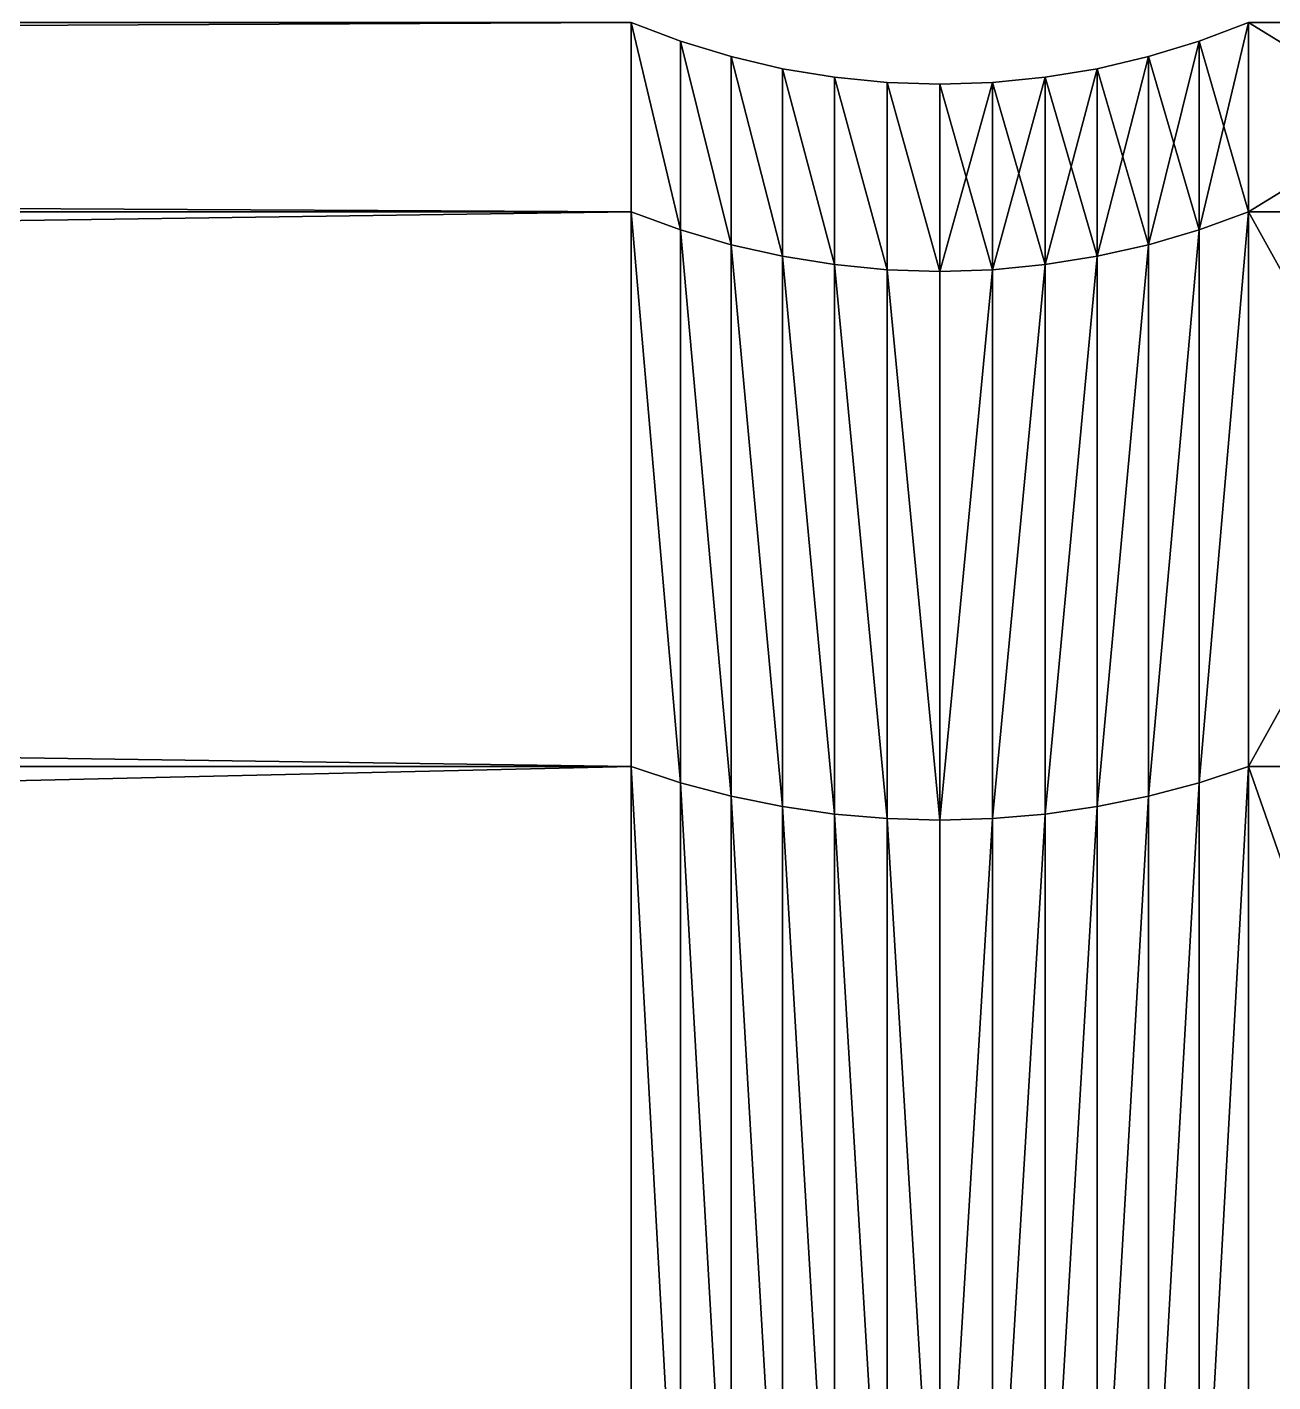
# Model space of a CAD drawing. Header units: millimetres. Extents: x 779 to 931, y 271 to 417.
# Drawn here: x 869.894 to 871.913, y 331.273 to 333.468 of the extents above; entities that cross this region are included whole.
import ezdxf

# ---------------------------------------------------------------- set-up
doc = ezdxf.new("R2010")
doc.units = ezdxf.units.MM

msp = doc.modelspace()

# ---------------------------------------------------------------- linework, layer by layer
at = {"extrusion": (1, -1.22465e-16, -1.83697e-16)}
for p, q in [((870.8732, 333.4756, 13.8467), (870.8732, 333.1689, 11.5173)), ((870.8732, 333.4756, 13.8467), (870.9531, 333.4453, 13.8467)), ((870.8732, 333.1689, 16.176), (870.8732, 333.4756, 13.8467)), ((871.7932, 333.4453, 13.8467), (871.8732, 333.4756, 13.8467)), ((871.8732, 333.1689, 11.5173), (871.8732, 333.4756, 13.8467)), ((871.8732, 333.4756, 13.8467), (871.8732, 333.1689, 16.176)), ((870.9531, 333.1396, 11.5251), (870.9531, 333.4453, 13.8467)), ((870.9531, 333.4453, 13.8467), (871.0349, 333.4203, 13.8467)), ((870.9531, 333.4453, 13.8467), (870.9531, 333.1396, 16.1682)), ((871.7114, 333.4203, 13.8467), (871.7932, 333.4453, 13.8467)), ((871.7932, 333.1396, 11.5251), (871.7932, 333.4453, 13.8467)), ((871.7932, 333.4453, 13.8467), (871.7932, 333.1396, 16.1682)), ((871.0349, 333.1155, 11.5316), (871.0349, 333.4203, 13.8467)), ((871.0349, 333.4203, 13.8467), (871.1182, 333.4008, 13.8467)), ((871.0349, 333.4203, 13.8467), (871.0349, 333.1155, 16.1617)), ((871.6281, 333.4008, 13.8467), (871.7114, 333.4203, 13.8467)), ((871.7114, 333.1155, 11.5316), (871.7114, 333.4203, 13.8467)), ((871.7114, 333.4203, 13.8467), (871.7114, 333.1155, 16.1617)), ((871.1182, 333.0967, 11.5366), (871.1182, 333.4008, 13.8467)), ((871.1182, 333.4008, 13.8467), (871.2026, 333.3868, 13.8467)), ((871.1182, 333.4008, 13.8467), (871.1182, 333.0967, 16.1567)), ((871.5437, 333.3868, 13.8467), (871.6281, 333.4008, 13.8467)), ((871.6281, 333.0967, 11.5366), (871.6281, 333.4008, 13.8467)), ((871.6281, 333.4008, 13.8467), (871.6281, 333.0967, 16.1567)), ((871.2026, 333.0832, 11.5403), (871.2026, 333.3868, 13.8467)), ((871.2026, 333.3868, 13.8467), (871.2877, 333.3784, 13.8467)), ((871.2026, 333.3868, 13.8467), (871.2026, 333.0832, 16.1531)), ((871.2877, 333.075, 11.5424), (871.2877, 333.3784, 13.8467)), ((871.2877, 333.3784, 13.8467), (871.3732, 333.3756, 13.8467)), ((871.2877, 333.3784, 13.8467), (871.2877, 333.075, 16.1509)), ((871.3732, 333.3756, 13.8467), (871.4586, 333.3784, 13.8467)), ((871.3732, 333.0723, 11.5432), (871.3732, 333.3756, 13.8467)), ((871.3732, 333.3756, 13.8467), (871.3732, 333.0723, 16.1502)), ((871.4586, 333.3784, 13.8467), (871.5437, 333.3868, 13.8467)), ((871.4586, 333.075, 11.5424), (871.4586, 333.3784, 13.8467)), ((871.4586, 333.3784, 13.8467), (871.4586, 333.075, 16.1509)), ((871.5437, 333.0832, 11.5403), (871.5437, 333.3868, 13.8467)), ((871.5437, 333.3868, 13.8467), (871.5437, 333.0832, 16.1531)), ((808.8732, 333.1689, 16.176), (870.8732, 333.1689, 16.176)), ((808.8732, 333.1689, 11.5173), (870.8732, 333.1689, 11.5173)), ((870.8732, 333.1689, 11.5173), (870.8732, 332.2698, 9.3467)), ((870.8732, 333.1689, 11.5173), (870.9531, 333.1396, 11.5251)), ((870.8732, 333.1689, 16.176), (870.9531, 333.1396, 16.1682)), ((870.8732, 332.2698, 18.3467), (870.8732, 333.1689, 16.176)), ((871.7932, 333.1396, 11.5251), (871.8732, 333.1689, 11.5173)), ((871.7932, 333.1396, 16.1682), (871.8732, 333.1689, 16.176)), ((871.8732, 332.2698, 9.3467), (871.8732, 333.1689, 11.5173)), ((871.8732, 333.1689, 16.176), (871.8732, 332.2698, 18.3467)), ((871.8732, 333.1689, 11.5173), (872.3732, 333.1689, 11.5173)), ((871.8732, 333.1689, 16.176), (872.3732, 333.1689, 16.176)), ((870.9531, 332.2436, 9.3618), (870.9531, 333.1396, 11.5251)), ((870.9531, 333.1396, 11.5251), (871.0349, 333.1155, 11.5316)), ((870.9531, 333.1396, 16.1682), (871.0349, 333.1155, 16.1617)), ((870.9531, 333.1396, 16.1682), (870.9531, 332.2436, 18.3315)), ((871.7114, 333.1155, 11.5316), (871.7932, 333.1396, 11.5251)), ((871.7114, 333.1155, 16.1617), (871.7932, 333.1396, 16.1682)), ((871.7932, 332.2436, 9.3618), (871.7932, 333.1396, 11.5251)), ((871.7932, 333.1396, 16.1682), (871.7932, 332.2436, 18.3315)), ((871.0349, 332.222, 9.3743), (871.0349, 333.1155, 11.5316)), ((871.0349, 333.1155, 11.5316), (871.1182, 333.0967, 11.5366)), ((871.0349, 333.1155, 16.1617), (871.1182, 333.0967, 16.1567)), ((871.0349, 333.1155, 16.1617), (871.0349, 332.222, 18.319)), ((871.6281, 333.0967, 11.5366), (871.7114, 333.1155, 11.5316)), ((871.6281, 333.0967, 16.1567), (871.7114, 333.1155, 16.1617)), ((871.7114, 332.222, 9.3743), (871.7114, 333.1155, 11.5316)), ((871.7114, 333.1155, 16.1617), (871.7114, 332.222, 18.319)), ((871.1182, 332.2051, 9.384), (871.1182, 333.0967, 11.5366)), ((871.1182, 333.0967, 11.5366), (871.2026, 333.0832, 11.5403)), ((871.1182, 333.0967, 16.1567), (871.2026, 333.0832, 16.1531)), ((871.1182, 333.0967, 16.1567), (871.1182, 332.2051, 18.3093)), ((871.2026, 332.1929, 9.391), (871.2026, 333.0832, 11.5403)), ((871.2026, 333.0832, 11.5403), (871.2877, 333.075, 11.5424)), ((871.2026, 333.0832, 16.1531), (871.2877, 333.075, 16.1509)), ((871.2026, 333.0832, 16.1531), (871.2026, 332.1929, 18.3023)), ((871.4586, 333.075, 11.5424), (871.5437, 333.0832, 11.5403)), ((871.4586, 333.075, 16.1509), (871.5437, 333.0832, 16.1531)), ((871.5437, 333.0832, 11.5403), (871.6281, 333.0967, 11.5366)), ((871.5437, 333.0832, 16.1531), (871.6281, 333.0967, 16.1567)), ((871.5437, 332.1929, 9.391), (871.5437, 333.0832, 11.5403)), ((871.5437, 333.0832, 16.1531), (871.5437, 332.1929, 18.3023)), ((871.6281, 332.2051, 9.384), (871.6281, 333.0967, 11.5366)), ((871.6281, 333.0967, 16.1567), (871.6281, 332.2051, 18.3093)), ((871.2877, 332.1856, 9.3953), (871.2877, 333.075, 11.5424)), ((871.2877, 333.075, 11.5424), (871.3732, 333.0723, 11.5432)), ((871.2877, 333.075, 16.1509), (871.3732, 333.0723, 16.1502)), ((871.2877, 333.075, 16.1509), (871.2877, 332.1856, 18.2981)), ((871.3732, 333.0723, 11.5432), (871.4586, 333.075, 11.5424)), ((871.3732, 333.0723, 16.1502), (871.4586, 333.075, 16.1509)), ((871.3732, 332.1832, 9.3967), (871.3732, 333.0723, 11.5432)), ((871.3732, 333.0723, 16.1502), (871.3732, 332.1832, 18.2967)), ((871.4586, 332.1856, 9.3953), (871.4586, 333.075, 11.5424)), ((871.4586, 333.075, 16.1509), (871.4586, 332.1856, 18.2981)), ((808.8732, 332.2698, 18.3467), (870.8732, 332.2698, 18.3467)), ((808.8732, 332.2698, 9.3467), (870.8732, 332.2698, 9.3467)), ((870.8732, 332.2698, 9.3467), (870.8732, 330.8395, 7.4827)), ((870.8732, 332.2698, 9.3467), (870.9531, 332.2436, 9.3618)), ((870.8732, 332.2698, 18.3467), (870.9531, 332.2436, 18.3315)), ((870.8732, 330.8395, 20.2106), (870.8732, 332.2698, 18.3467)), ((871.7932, 332.2436, 9.3618), (871.8732, 332.2698, 9.3467)), ((871.7932, 332.2436, 18.3315), (871.8732, 332.2698, 18.3467)), ((871.8732, 330.8395, 7.4827), (871.8732, 332.2698, 9.3467)), ((871.8732, 332.2698, 18.3467), (871.8732, 330.8395, 20.2106)), ((871.8732, 332.2698, 9.3467), (872.3732, 332.2698, 9.3467)), ((871.8732, 332.2698, 18.3467), (872.3732, 332.2698, 18.3467)), ((870.9531, 330.8181, 7.5041), (870.9531, 332.2436, 9.3618)), ((870.9531, 332.2436, 9.3618), (871.0349, 332.222, 9.3743)), ((870.9531, 332.2436, 18.3315), (871.0349, 332.222, 18.319)), ((870.9531, 332.2436, 18.3315), (870.9531, 330.8181, 20.1892)), ((871.7114, 332.222, 9.3743), (871.7932, 332.2436, 9.3618)), ((871.7114, 332.222, 18.319), (871.7932, 332.2436, 18.3315)), ((871.7932, 330.8181, 7.5041), (871.7932, 332.2436, 9.3618)), ((871.7932, 332.2436, 18.3315), (871.7932, 330.8181, 20.1892)), ((871.0349, 330.8005, 7.5218), (871.0349, 332.222, 9.3743)), ((871.0349, 332.222, 9.3743), (871.1182, 332.2051, 9.384)), ((871.0349, 332.222, 18.319), (871.1182, 332.2051, 18.3093)), ((871.0349, 332.222, 18.319), (871.0349, 330.8005, 20.1716)), ((871.1182, 330.7867, 7.5356), (871.1182, 332.2051, 9.384)), ((871.1182, 332.2051, 9.384), (871.2026, 332.1929, 9.391)), ((871.1182, 332.2051, 18.3093), (871.2026, 332.1929, 18.3023)), ((871.1182, 332.2051, 18.3093), (871.1182, 330.7867, 20.1578)), ((871.5437, 332.1929, 9.391), (871.6281, 332.2051, 9.384)), ((871.5437, 332.1929, 18.3023), (871.6281, 332.2051, 18.3093)), ((871.6281, 332.2051, 9.384), (871.7114, 332.222, 9.3743)), ((871.6281, 332.2051, 18.3093), (871.7114, 332.222, 18.319)), ((871.6281, 330.7867, 7.5356), (871.6281, 332.2051, 9.384)), ((871.6281, 332.2051, 18.3093), (871.6281, 330.7867, 20.1578)), ((871.7114, 330.8005, 7.5218), (871.7114, 332.222, 9.3743)), ((871.7114, 332.222, 18.319), (871.7114, 330.8005, 20.1716)), ((871.2026, 330.7768, 7.5455), (871.2026, 332.1929, 9.391)), ((871.2026, 332.1929, 9.391), (871.2877, 332.1856, 9.3953)), ((871.2026, 332.1929, 18.3023), (871.2877, 332.1856, 18.2981)), ((871.2026, 332.1929, 18.3023), (871.2026, 330.7768, 20.1479)), ((871.2877, 330.7708, 7.5514), (871.2877, 332.1856, 9.3953)), ((871.2877, 332.1856, 9.3953), (871.3732, 332.1832, 9.3967)), ((871.2877, 332.1856, 18.2981), (871.3732, 332.1832, 18.2967)), ((871.2877, 332.1856, 18.2981), (871.2877, 330.7708, 20.1419)), ((871.3732, 332.1832, 9.3967), (871.4586, 332.1856, 9.3953)), ((871.3732, 332.1832, 18.2967), (871.4586, 332.1856, 18.2981)), ((871.3732, 330.7688, 7.5534), (871.3732, 332.1832, 9.3967)), ((871.3732, 332.1832, 18.2967), (871.3732, 330.7688, 20.1399)), ((871.4586, 332.1856, 9.3953), (871.5437, 332.1929, 9.391)), ((871.4586, 332.1856, 18.2981), (871.5437, 332.1929, 18.3023)), ((871.4586, 330.7708, 7.5514), (871.4586, 332.1856, 9.3953)), ((871.4586, 332.1856, 18.2981), (871.4586, 330.7708, 20.1419)), ((871.5437, 330.7768, 7.5455), (871.5437, 332.1929, 9.391)), ((871.5437, 332.1929, 18.3023), (871.5437, 330.7768, 20.1479))]:
    msp.add_line(p, q, dxfattribs=at)

# ---------------------------------------------------------------- meshes
at = {"color": 160, "true_color": 0x3232ff}
mesh = msp.add_polyface(dxfattribs=at)
corners = [(870.8732, 333.4756, 13.8467), (808.8732, 333.1689, 16.176), (870.8732, 333.1689, 16.176), (808.8732, 333.4756, 13.8467)]
mesh.append_faces([[corners[k] for k in face] for face in [(0, 1, 2), (1, 0, 3)]], dxfattribs={"vtx0": -1, "color": 160})
mesh = msp.add_polyface(dxfattribs=at)
corners = [(870.8732, 333.1689, 11.5173), (808.8732, 333.4756, 13.8467), (870.8732, 333.4756, 13.8467), (808.8732, 333.1689, 11.5173)]
mesh.append_faces([[corners[k] for k in face] for face in [(0, 1, 2), (1, 0, 3)]], dxfattribs={"vtx0": -1, "color": 160})
mesh = msp.add_polyface(dxfattribs=at)
corners = [(870.9531, 333.1396, 11.5251), (870.8732, 333.4756, 13.8467), (870.9531, 333.4453, 13.8467), (870.8732, 333.1689, 11.5173)]
mesh.append_faces([[corners[k] for k in face] for face in [(0, 1, 2), (1, 0, 3)]], dxfattribs={"vtx0": -1, "color": 160})
mesh = msp.add_polyface(dxfattribs=at)
corners = [(870.9531, 333.1396, 16.1682), (870.8732, 333.4756, 13.8467), (870.8732, 333.1689, 16.176), (870.9531, 333.4453, 13.8467)]
mesh.append_faces([[corners[k] for k in face] for face in [(0, 1, 2), (1, 0, 3)]], dxfattribs={"vtx0": -1, "color": 160})
mesh = msp.add_polyface(dxfattribs=at)
corners = [(871.8732, 333.1689, 11.5173), (871.7932, 333.4453, 13.8467), (871.8732, 333.4756, 13.8467), (871.7932, 333.1396, 11.5251)]
mesh.append_faces([[corners[k] for k in face] for face in [(0, 1, 2), (1, 0, 3)]], dxfattribs={"vtx0": -1, "color": 160})
mesh = msp.add_polyface(dxfattribs=at)
corners = [(871.8732, 333.4756, 13.8467), (871.7932, 333.1396, 16.1682), (871.8732, 333.1689, 16.176), (871.7932, 333.4453, 13.8467)]
mesh.append_faces([[corners[k] for k in face] for face in [(0, 1, 2), (1, 0, 3)]], dxfattribs={"vtx0": -1, "color": 160})
mesh = msp.add_polyface(dxfattribs=at)
corners = [(872.3732, 333.4756, 13.8467), (871.8732, 333.1689, 16.176), (872.3732, 333.1689, 16.176), (871.8732, 333.4756, 13.8467)]
mesh.append_faces([[corners[k] for k in face] for face in [(0, 1, 2), (1, 0, 3)]], dxfattribs={"vtx0": -1, "color": 160})
mesh = msp.add_polyface(dxfattribs=at)
corners = [(872.3732, 333.1689, 11.5173), (871.8732, 333.4756, 13.8467), (872.3732, 333.4756, 13.8467), (871.8732, 333.1689, 11.5173)]
mesh.append_faces([[corners[k] for k in face] for face in [(0, 1, 2), (1, 0, 3)]], dxfattribs={"vtx0": -1, "color": 160})
mesh = msp.add_polyface(dxfattribs=at)
corners = [(871.0349, 333.1155, 11.5316), (870.9531, 333.4453, 13.8467), (871.0349, 333.4203, 13.8467), (870.9531, 333.1396, 11.5251)]
mesh.append_faces([[corners[k] for k in face] for face in [(0, 1, 2), (1, 0, 3)]], dxfattribs={"vtx0": -1, "color": 160})
mesh = msp.add_polyface(dxfattribs=at)
corners = [(871.0349, 333.1155, 16.1617), (870.9531, 333.4453, 13.8467), (870.9531, 333.1396, 16.1682), (871.0349, 333.4203, 13.8467)]
mesh.append_faces([[corners[k] for k in face] for face in [(0, 1, 2), (1, 0, 3)]], dxfattribs={"vtx0": -1, "color": 160})
mesh = msp.add_polyface(dxfattribs=at)
corners = [(871.7932, 333.1396, 11.5251), (871.7114, 333.4203, 13.8467), (871.7932, 333.4453, 13.8467), (871.7114, 333.1155, 11.5316)]
mesh.append_faces([[corners[k] for k in face] for face in [(0, 1, 2), (1, 0, 3)]], dxfattribs={"vtx0": -1, "color": 160})
mesh = msp.add_polyface(dxfattribs=at)
corners = [(871.7932, 333.4453, 13.8467), (871.7114, 333.1155, 16.1617), (871.7932, 333.1396, 16.1682), (871.7114, 333.4203, 13.8467)]
mesh.append_faces([[corners[k] for k in face] for face in [(0, 1, 2), (1, 0, 3)]], dxfattribs={"vtx0": -1, "color": 160})
mesh = msp.add_polyface(dxfattribs=at)
corners = [(871.1182, 333.0967, 11.5366), (871.0349, 333.4203, 13.8467), (871.1182, 333.4008, 13.8467), (871.0349, 333.1155, 11.5316)]
mesh.append_faces([[corners[k] for k in face] for face in [(0, 1, 2), (1, 0, 3)]], dxfattribs={"vtx0": -1, "color": 160})
mesh = msp.add_polyface(dxfattribs=at)
corners = [(871.1182, 333.0967, 16.1567), (871.0349, 333.4203, 13.8467), (871.0349, 333.1155, 16.1617), (871.1182, 333.4008, 13.8467)]
mesh.append_faces([[corners[k] for k in face] for face in [(0, 1, 2), (1, 0, 3)]], dxfattribs={"vtx0": -1, "color": 160})
mesh = msp.add_polyface(dxfattribs=at)
corners = [(871.7114, 333.1155, 11.5316), (871.6281, 333.4008, 13.8467), (871.7114, 333.4203, 13.8467), (871.6281, 333.0967, 11.5366)]
mesh.append_faces([[corners[k] for k in face] for face in [(0, 1, 2), (1, 0, 3)]], dxfattribs={"vtx0": -1, "color": 160})
mesh = msp.add_polyface(dxfattribs=at)
corners = [(871.7114, 333.4203, 13.8467), (871.6281, 333.0967, 16.1567), (871.7114, 333.1155, 16.1617), (871.6281, 333.4008, 13.8467)]
mesh.append_faces([[corners[k] for k in face] for face in [(0, 1, 2), (1, 0, 3)]], dxfattribs={"vtx0": -1, "color": 160})
mesh = msp.add_polyface(dxfattribs=at)
corners = [(871.2026, 333.0832, 11.5403), (871.1182, 333.4008, 13.8467), (871.2026, 333.3868, 13.8467), (871.1182, 333.0967, 11.5366)]
mesh.append_faces([[corners[k] for k in face] for face in [(0, 1, 2), (1, 0, 3)]], dxfattribs={"vtx0": -1, "color": 160})
mesh = msp.add_polyface(dxfattribs=at)
corners = [(871.2026, 333.0832, 16.1531), (871.1182, 333.4008, 13.8467), (871.1182, 333.0967, 16.1567), (871.2026, 333.3868, 13.8467)]
mesh.append_faces([[corners[k] for k in face] for face in [(0, 1, 2), (1, 0, 3)]], dxfattribs={"vtx0": -1, "color": 160})
mesh = msp.add_polyface(dxfattribs=at)
corners = [(871.6281, 333.0967, 11.5366), (871.5437, 333.3868, 13.8467), (871.6281, 333.4008, 13.8467), (871.5437, 333.0832, 11.5403)]
mesh.append_faces([[corners[k] for k in face] for face in [(0, 1, 2), (1, 0, 3)]], dxfattribs={"vtx0": -1, "color": 160})
mesh = msp.add_polyface(dxfattribs=at)
corners = [(871.6281, 333.4008, 13.8467), (871.5437, 333.0832, 16.1531), (871.6281, 333.0967, 16.1567), (871.5437, 333.3868, 13.8467)]
mesh.append_faces([[corners[k] for k in face] for face in [(0, 1, 2), (1, 0, 3)]], dxfattribs={"vtx0": -1, "color": 160})
mesh = msp.add_polyface(dxfattribs=at)
corners = [(871.2877, 333.075, 11.5424), (871.2026, 333.3868, 13.8467), (871.2877, 333.3784, 13.8467), (871.2026, 333.0832, 11.5403)]
mesh.append_faces([[corners[k] for k in face] for face in [(0, 1, 2), (1, 0, 3)]], dxfattribs={"vtx0": -1, "color": 160})
mesh = msp.add_polyface(dxfattribs=at)
corners = [(871.2877, 333.075, 16.1509), (871.2026, 333.3868, 13.8467), (871.2026, 333.0832, 16.1531), (871.2877, 333.3784, 13.8467)]
mesh.append_faces([[corners[k] for k in face] for face in [(0, 1, 2), (1, 0, 3)]], dxfattribs={"vtx0": -1, "color": 160})
mesh = msp.add_polyface(dxfattribs=at)
corners = [(871.3732, 333.0723, 11.5432), (871.2877, 333.3784, 13.8467), (871.3732, 333.3756, 13.8467), (871.2877, 333.075, 11.5424)]
mesh.append_faces([[corners[k] for k in face] for face in [(0, 1, 2), (1, 0, 3)]], dxfattribs={"vtx0": -1, "color": 160})
mesh = msp.add_polyface(dxfattribs=at)
corners = [(871.3732, 333.0723, 16.1502), (871.2877, 333.3784, 13.8467), (871.2877, 333.075, 16.1509), (871.3732, 333.3756, 13.8467)]
mesh.append_faces([[corners[k] for k in face] for face in [(0, 1, 2), (1, 0, 3)]], dxfattribs={"vtx0": -1, "color": 160})
mesh = msp.add_polyface(dxfattribs=at)
corners = [(871.4586, 333.075, 11.5424), (871.3732, 333.3756, 13.8467), (871.4586, 333.3784, 13.8467), (871.3732, 333.0723, 11.5432)]
mesh.append_faces([[corners[k] for k in face] for face in [(0, 1, 2), (1, 0, 3)]], dxfattribs={"vtx0": -1, "color": 160})
mesh = msp.add_polyface(dxfattribs=at)
corners = [(871.4586, 333.3784, 13.8467), (871.3732, 333.0723, 16.1502), (871.4586, 333.075, 16.1509), (871.3732, 333.3756, 13.8467)]
mesh.append_faces([[corners[k] for k in face] for face in [(0, 1, 2), (1, 0, 3)]], dxfattribs={"vtx0": -1, "color": 160})
mesh = msp.add_polyface(dxfattribs=at)
corners = [(871.5437, 333.0832, 11.5403), (871.4586, 333.3784, 13.8467), (871.5437, 333.3868, 13.8467), (871.4586, 333.075, 11.5424)]
mesh.append_faces([[corners[k] for k in face] for face in [(0, 1, 2), (1, 0, 3)]], dxfattribs={"vtx0": -1, "color": 160})
mesh = msp.add_polyface(dxfattribs=at)
corners = [(871.5437, 333.3868, 13.8467), (871.4586, 333.075, 16.1509), (871.5437, 333.0832, 16.1531), (871.4586, 333.3784, 13.8467)]
mesh.append_faces([[corners[k] for k in face] for face in [(0, 1, 2), (1, 0, 3)]], dxfattribs={"vtx0": -1, "color": 160})
mesh = msp.add_polyface(dxfattribs=at)
corners = [(870.8732, 333.1689, 16.176), (808.8732, 332.2698, 18.3467), (870.8732, 332.2698, 18.3467), (808.8732, 333.1689, 16.176)]
mesh.append_faces([[corners[k] for k in face] for face in [(0, 1, 2), (1, 0, 3)]], dxfattribs={"vtx0": -1, "color": 160})
mesh = msp.add_polyface(dxfattribs=at)
corners = [(870.8732, 332.2698, 9.3467), (808.8732, 333.1689, 11.5173), (870.8732, 333.1689, 11.5173), (808.8732, 332.2698, 9.3467)]
mesh.append_faces([[corners[k] for k in face] for face in [(0, 1, 2), (1, 0, 3)]], dxfattribs={"vtx0": -1, "color": 160})
mesh = msp.add_polyface(dxfattribs=at)
corners = [(870.9531, 332.2436, 9.3618), (870.8732, 333.1689, 11.5173), (870.9531, 333.1396, 11.5251), (870.8732, 332.2698, 9.3467)]
mesh.append_faces([[corners[k] for k in face] for face in [(0, 1, 2), (1, 0, 3)]], dxfattribs={"vtx0": -1, "color": 160})
mesh = msp.add_polyface(dxfattribs=at)
corners = [(870.9531, 332.2436, 18.3315), (870.8732, 333.1689, 16.176), (870.8732, 332.2698, 18.3467), (870.9531, 333.1396, 16.1682)]
mesh.append_faces([[corners[k] for k in face] for face in [(0, 1, 2), (1, 0, 3)]], dxfattribs={"vtx0": -1, "color": 160})
mesh = msp.add_polyface(dxfattribs=at)
corners = [(871.8732, 333.1689, 11.5173), (871.7932, 332.2436, 9.3618), (871.7932, 333.1396, 11.5251), (871.8732, 332.2698, 9.3467)]
mesh.append_faces([[corners[k] for k in face] for face in [(0, 1, 2), (1, 0, 3)]], dxfattribs={"vtx0": -1, "color": 160})
mesh = msp.add_polyface(dxfattribs=at)
corners = [(871.8732, 333.1689, 16.176), (871.7932, 332.2436, 18.3315), (871.8732, 332.2698, 18.3467), (871.7932, 333.1396, 16.1682)]
mesh.append_faces([[corners[k] for k in face] for face in [(0, 1, 2), (1, 0, 3)]], dxfattribs={"vtx0": -1, "color": 160})
mesh = msp.add_polyface(dxfattribs=at)
corners = [(872.3732, 333.1689, 16.176), (871.8732, 332.2698, 18.3467), (872.3732, 332.2698, 18.3467), (871.8732, 333.1689, 16.176)]
mesh.append_faces([[corners[k] for k in face] for face in [(0, 1, 2), (1, 0, 3)]], dxfattribs={"vtx0": -1, "color": 160})
mesh = msp.add_polyface(dxfattribs=at)
corners = [(872.3732, 332.2698, 9.3467), (871.8732, 333.1689, 11.5173), (872.3732, 333.1689, 11.5173), (871.8732, 332.2698, 9.3467)]
mesh.append_faces([[corners[k] for k in face] for face in [(0, 1, 2), (1, 0, 3)]], dxfattribs={"vtx0": -1, "color": 160})
mesh = msp.add_polyface(dxfattribs=at)
corners = [(871.0349, 332.222, 9.3743), (870.9531, 333.1396, 11.5251), (871.0349, 333.1155, 11.5316), (870.9531, 332.2436, 9.3618)]
mesh.append_faces([[corners[k] for k in face] for face in [(0, 1, 2), (1, 0, 3)]], dxfattribs={"vtx0": -1, "color": 160})
mesh = msp.add_polyface(dxfattribs=at)
corners = [(871.0349, 332.222, 18.319), (870.9531, 333.1396, 16.1682), (870.9531, 332.2436, 18.3315), (871.0349, 333.1155, 16.1617)]
mesh.append_faces([[corners[k] for k in face] for face in [(0, 1, 2), (1, 0, 3)]], dxfattribs={"vtx0": -1, "color": 160})
mesh = msp.add_polyface(dxfattribs=at)
corners = [(871.7932, 333.1396, 11.5251), (871.7114, 332.222, 9.3743), (871.7114, 333.1155, 11.5316), (871.7932, 332.2436, 9.3618)]
mesh.append_faces([[corners[k] for k in face] for face in [(0, 1, 2), (1, 0, 3)]], dxfattribs={"vtx0": -1, "color": 160})
mesh = msp.add_polyface(dxfattribs=at)
corners = [(871.7932, 333.1396, 16.1682), (871.7114, 332.222, 18.319), (871.7932, 332.2436, 18.3315), (871.7114, 333.1155, 16.1617)]
mesh.append_faces([[corners[k] for k in face] for face in [(0, 1, 2), (1, 0, 3)]], dxfattribs={"vtx0": -1, "color": 160})
mesh = msp.add_polyface(dxfattribs=at)
corners = [(871.1182, 332.2051, 9.384), (871.0349, 333.1155, 11.5316), (871.1182, 333.0967, 11.5366), (871.0349, 332.222, 9.3743)]
mesh.append_faces([[corners[k] for k in face] for face in [(0, 1, 2), (1, 0, 3)]], dxfattribs={"vtx0": -1, "color": 160})
mesh = msp.add_polyface(dxfattribs=at)
corners = [(871.1182, 332.2051, 18.3093), (871.0349, 333.1155, 16.1617), (871.0349, 332.222, 18.319), (871.1182, 333.0967, 16.1567)]
mesh.append_faces([[corners[k] for k in face] for face in [(0, 1, 2), (1, 0, 3)]], dxfattribs={"vtx0": -1, "color": 160})
mesh = msp.add_polyface(dxfattribs=at)
corners = [(871.7114, 333.1155, 11.5316), (871.6281, 332.2051, 9.384), (871.6281, 333.0967, 11.5366), (871.7114, 332.222, 9.3743)]
mesh.append_faces([[corners[k] for k in face] for face in [(0, 1, 2), (1, 0, 3)]], dxfattribs={"vtx0": -1, "color": 160})
mesh = msp.add_polyface(dxfattribs=at)
corners = [(871.7114, 333.1155, 16.1617), (871.6281, 332.2051, 18.3093), (871.7114, 332.222, 18.319), (871.6281, 333.0967, 16.1567)]
mesh.append_faces([[corners[k] for k in face] for face in [(0, 1, 2), (1, 0, 3)]], dxfattribs={"vtx0": -1, "color": 160})
mesh = msp.add_polyface(dxfattribs=at)
corners = [(871.2026, 332.1929, 9.391), (871.1182, 333.0967, 11.5366), (871.2026, 333.0832, 11.5403), (871.1182, 332.2051, 9.384)]
mesh.append_faces([[corners[k] for k in face] for face in [(0, 1, 2), (1, 0, 3)]], dxfattribs={"vtx0": -1, "color": 160})
mesh = msp.add_polyface(dxfattribs=at)
corners = [(871.2026, 332.1929, 18.3023), (871.1182, 333.0967, 16.1567), (871.1182, 332.2051, 18.3093), (871.2026, 333.0832, 16.1531)]
mesh.append_faces([[corners[k] for k in face] for face in [(0, 1, 2), (1, 0, 3)]], dxfattribs={"vtx0": -1, "color": 160})
mesh = msp.add_polyface(dxfattribs=at)
corners = [(871.2877, 332.1856, 9.3953), (871.2026, 333.0832, 11.5403), (871.2877, 333.075, 11.5424), (871.2026, 332.1929, 9.391)]
mesh.append_faces([[corners[k] for k in face] for face in [(0, 1, 2), (1, 0, 3)]], dxfattribs={"vtx0": -1, "color": 160})
mesh = msp.add_polyface(dxfattribs=at)
corners = [(871.2877, 332.1856, 18.2981), (871.2026, 333.0832, 16.1531), (871.2026, 332.1929, 18.3023), (871.2877, 333.075, 16.1509)]
mesh.append_faces([[corners[k] for k in face] for face in [(0, 1, 2), (1, 0, 3)]], dxfattribs={"vtx0": -1, "color": 160})
mesh = msp.add_polyface(dxfattribs=at)
corners = [(871.5437, 333.0832, 11.5403), (871.4586, 332.1856, 9.3953), (871.4586, 333.075, 11.5424), (871.5437, 332.1929, 9.391)]
mesh.append_faces([[corners[k] for k in face] for face in [(0, 1, 2), (1, 0, 3)]], dxfattribs={"vtx0": -1, "color": 160})
mesh = msp.add_polyface(dxfattribs=at)
corners = [(871.5437, 333.0832, 16.1531), (871.4586, 332.1856, 18.2981), (871.5437, 332.1929, 18.3023), (871.4586, 333.075, 16.1509)]
mesh.append_faces([[corners[k] for k in face] for face in [(0, 1, 2), (1, 0, 3)]], dxfattribs={"vtx0": -1, "color": 160})
mesh = msp.add_polyface(dxfattribs=at)
corners = [(871.6281, 333.0967, 11.5366), (871.5437, 332.1929, 9.391), (871.5437, 333.0832, 11.5403), (871.6281, 332.2051, 9.384)]
mesh.append_faces([[corners[k] for k in face] for face in [(0, 1, 2), (1, 0, 3)]], dxfattribs={"vtx0": -1, "color": 160})
mesh = msp.add_polyface(dxfattribs=at)
corners = [(871.6281, 333.0967, 16.1567), (871.5437, 332.1929, 18.3023), (871.6281, 332.2051, 18.3093), (871.5437, 333.0832, 16.1531)]
mesh.append_faces([[corners[k] for k in face] for face in [(0, 1, 2), (1, 0, 3)]], dxfattribs={"vtx0": -1, "color": 160})
mesh = msp.add_polyface(dxfattribs=at)
corners = [(871.3732, 332.1832, 9.3967), (871.2877, 333.075, 11.5424), (871.3732, 333.0723, 11.5432), (871.2877, 332.1856, 9.3953)]
mesh.append_faces([[corners[k] for k in face] for face in [(0, 1, 2), (1, 0, 3)]], dxfattribs={"vtx0": -1, "color": 160})
mesh = msp.add_polyface(dxfattribs=at)
corners = [(871.3732, 332.1832, 18.2967), (871.2877, 333.075, 16.1509), (871.2877, 332.1856, 18.2981), (871.3732, 333.0723, 16.1502)]
mesh.append_faces([[corners[k] for k in face] for face in [(0, 1, 2), (1, 0, 3)]], dxfattribs={"vtx0": -1, "color": 160})
mesh = msp.add_polyface(dxfattribs=at)
corners = [(871.4586, 333.075, 11.5424), (871.3732, 332.1832, 9.3967), (871.3732, 333.0723, 11.5432), (871.4586, 332.1856, 9.3953)]
mesh.append_faces([[corners[k] for k in face] for face in [(0, 1, 2), (1, 0, 3)]], dxfattribs={"vtx0": -1, "color": 160})
mesh = msp.add_polyface(dxfattribs=at)
corners = [(871.4586, 333.075, 16.1509), (871.3732, 332.1832, 18.2967), (871.4586, 332.1856, 18.2981), (871.3732, 333.0723, 16.1502)]
mesh.append_faces([[corners[k] for k in face] for face in [(0, 1, 2), (1, 0, 3)]], dxfattribs={"vtx0": -1, "color": 160})
mesh = msp.add_polyface(dxfattribs=at)
corners = [(870.8732, 332.2698, 18.3467), (808.8732, 330.8395, 20.2106), (870.8732, 330.8395, 20.2106), (808.8732, 332.2698, 18.3467)]
mesh.append_faces([[corners[k] for k in face] for face in [(0, 1, 2), (1, 0, 3)]], dxfattribs={"vtx0": -1, "color": 160})
mesh = msp.add_polyface(dxfattribs=at)
corners = [(870.8732, 330.8395, 7.4827), (808.8732, 332.2698, 9.3467), (870.8732, 332.2698, 9.3467), (808.8732, 330.8395, 7.4827)]
mesh.append_faces([[corners[k] for k in face] for face in [(0, 1, 2), (1, 0, 3)]], dxfattribs={"vtx0": -1, "color": 160})
mesh = msp.add_polyface(dxfattribs=at)
corners = [(870.9531, 330.8181, 7.5041), (870.8732, 332.2698, 9.3467), (870.9531, 332.2436, 9.3618), (870.8732, 330.8395, 7.4827)]
mesh.append_faces([[corners[k] for k in face] for face in [(0, 1, 2), (1, 0, 3)]], dxfattribs={"vtx0": -1, "color": 160})
mesh = msp.add_polyface(dxfattribs=at)
corners = [(870.9531, 330.8181, 20.1892), (870.8732, 332.2698, 18.3467), (870.8732, 330.8395, 20.2106), (870.9531, 332.2436, 18.3315)]
mesh.append_faces([[corners[k] for k in face] for face in [(0, 1, 2), (1, 0, 3)]], dxfattribs={"vtx0": -1, "color": 160})
mesh = msp.add_polyface(dxfattribs=at)
corners = [(871.8732, 332.2698, 9.3467), (871.7932, 330.8181, 7.5041), (871.7932, 332.2436, 9.3618), (871.8732, 330.8395, 7.4827)]
mesh.append_faces([[corners[k] for k in face] for face in [(0, 1, 2), (1, 0, 3)]], dxfattribs={"vtx0": -1, "color": 160})
mesh = msp.add_polyface(dxfattribs=at)
corners = [(871.8732, 332.2698, 18.3467), (871.7932, 330.8181, 20.1892), (871.8732, 330.8395, 20.2106), (871.7932, 332.2436, 18.3315)]
mesh.append_faces([[corners[k] for k in face] for face in [(0, 1, 2), (1, 0, 3)]], dxfattribs={"vtx0": -1, "color": 160})
mesh = msp.add_polyface(dxfattribs=at)
corners = [(872.3732, 332.2698, 18.3467), (871.8732, 330.8395, 20.2106), (872.3732, 330.8395, 20.2106), (871.8732, 332.2698, 18.3467)]
mesh.append_faces([[corners[k] for k in face] for face in [(0, 1, 2), (1, 0, 3)]], dxfattribs={"vtx0": -1, "color": 160})
mesh = msp.add_polyface(dxfattribs=at)
corners = [(872.3732, 330.8395, 7.4827), (871.8732, 332.2698, 9.3467), (872.3732, 332.2698, 9.3467), (871.8732, 330.8395, 7.4827)]
mesh.append_faces([[corners[k] for k in face] for face in [(0, 1, 2), (1, 0, 3)]], dxfattribs={"vtx0": -1, "color": 160})
mesh = msp.add_polyface(dxfattribs=at)
corners = [(871.0349, 330.8005, 7.5218), (870.9531, 332.2436, 9.3618), (871.0349, 332.222, 9.3743), (870.9531, 330.8181, 7.5041)]
mesh.append_faces([[corners[k] for k in face] for face in [(0, 1, 2), (1, 0, 3)]], dxfattribs={"vtx0": -1, "color": 160})
mesh = msp.add_polyface(dxfattribs=at)
corners = [(871.0349, 330.8005, 20.1716), (870.9531, 332.2436, 18.3315), (870.9531, 330.8181, 20.1892), (871.0349, 332.222, 18.319)]
mesh.append_faces([[corners[k] for k in face] for face in [(0, 1, 2), (1, 0, 3)]], dxfattribs={"vtx0": -1, "color": 160})
mesh = msp.add_polyface(dxfattribs=at)
corners = [(871.7932, 332.2436, 9.3618), (871.7114, 330.8005, 7.5218), (871.7114, 332.222, 9.3743), (871.7932, 330.8181, 7.5041)]
mesh.append_faces([[corners[k] for k in face] for face in [(0, 1, 2), (1, 0, 3)]], dxfattribs={"vtx0": -1, "color": 160})
mesh = msp.add_polyface(dxfattribs=at)
corners = [(871.7932, 332.2436, 18.3315), (871.7114, 330.8005, 20.1716), (871.7932, 330.8181, 20.1892), (871.7114, 332.222, 18.319)]
mesh.append_faces([[corners[k] for k in face] for face in [(0, 1, 2), (1, 0, 3)]], dxfattribs={"vtx0": -1, "color": 160})
mesh = msp.add_polyface(dxfattribs=at)
corners = [(871.1182, 330.7867, 7.5356), (871.0349, 332.222, 9.3743), (871.1182, 332.2051, 9.384), (871.0349, 330.8005, 7.5218)]
mesh.append_faces([[corners[k] for k in face] for face in [(0, 1, 2), (1, 0, 3)]], dxfattribs={"vtx0": -1, "color": 160})
mesh = msp.add_polyface(dxfattribs=at)
corners = [(871.1182, 330.7867, 20.1578), (871.0349, 332.222, 18.319), (871.0349, 330.8005, 20.1716), (871.1182, 332.2051, 18.3093)]
mesh.append_faces([[corners[k] for k in face] for face in [(0, 1, 2), (1, 0, 3)]], dxfattribs={"vtx0": -1, "color": 160})
mesh = msp.add_polyface(dxfattribs=at)
corners = [(871.2026, 330.7768, 7.5455), (871.1182, 332.2051, 9.384), (871.2026, 332.1929, 9.391), (871.1182, 330.7867, 7.5356)]
mesh.append_faces([[corners[k] for k in face] for face in [(0, 1, 2), (1, 0, 3)]], dxfattribs={"vtx0": -1, "color": 160})
mesh = msp.add_polyface(dxfattribs=at)
corners = [(871.2026, 330.7768, 20.1479), (871.1182, 332.2051, 18.3093), (871.1182, 330.7867, 20.1578), (871.2026, 332.1929, 18.3023)]
mesh.append_faces([[corners[k] for k in face] for face in [(0, 1, 2), (1, 0, 3)]], dxfattribs={"vtx0": -1, "color": 160})
mesh = msp.add_polyface(dxfattribs=at)
corners = [(871.6281, 332.2051, 9.384), (871.5437, 330.7768, 7.5455), (871.5437, 332.1929, 9.391), (871.6281, 330.7867, 7.5356)]
mesh.append_faces([[corners[k] for k in face] for face in [(0, 1, 2), (1, 0, 3)]], dxfattribs={"vtx0": -1, "color": 160})
mesh = msp.add_polyface(dxfattribs=at)
corners = [(871.6281, 332.2051, 18.3093), (871.5437, 330.7768, 20.1479), (871.6281, 330.7867, 20.1578), (871.5437, 332.1929, 18.3023)]
mesh.append_faces([[corners[k] for k in face] for face in [(0, 1, 2), (1, 0, 3)]], dxfattribs={"vtx0": -1, "color": 160})
mesh = msp.add_polyface(dxfattribs=at)
corners = [(871.7114, 332.222, 9.3743), (871.6281, 330.7867, 7.5356), (871.6281, 332.2051, 9.384), (871.7114, 330.8005, 7.5218)]
mesh.append_faces([[corners[k] for k in face] for face in [(0, 1, 2), (1, 0, 3)]], dxfattribs={"vtx0": -1, "color": 160})
mesh = msp.add_polyface(dxfattribs=at)
corners = [(871.7114, 332.222, 18.319), (871.6281, 330.7867, 20.1578), (871.7114, 330.8005, 20.1716), (871.6281, 332.2051, 18.3093)]
mesh.append_faces([[corners[k] for k in face] for face in [(0, 1, 2), (1, 0, 3)]], dxfattribs={"vtx0": -1, "color": 160})
mesh = msp.add_polyface(dxfattribs=at)
corners = [(871.2877, 330.7708, 7.5514), (871.2026, 332.1929, 9.391), (871.2877, 332.1856, 9.3953), (871.2026, 330.7768, 7.5455)]
mesh.append_faces([[corners[k] for k in face] for face in [(0, 1, 2), (1, 0, 3)]], dxfattribs={"vtx0": -1, "color": 160})
mesh = msp.add_polyface(dxfattribs=at)
corners = [(871.2877, 330.7708, 20.1419), (871.2026, 332.1929, 18.3023), (871.2026, 330.7768, 20.1479), (871.2877, 332.1856, 18.2981)]
mesh.append_faces([[corners[k] for k in face] for face in [(0, 1, 2), (1, 0, 3)]], dxfattribs={"vtx0": -1, "color": 160})
mesh = msp.add_polyface(dxfattribs=at)
corners = [(871.3732, 330.7688, 7.5534), (871.2877, 332.1856, 9.3953), (871.3732, 332.1832, 9.3967), (871.2877, 330.7708, 7.5514)]
mesh.append_faces([[corners[k] for k in face] for face in [(0, 1, 2), (1, 0, 3)]], dxfattribs={"vtx0": -1, "color": 160})
mesh = msp.add_polyface(dxfattribs=at)
corners = [(871.3732, 330.7688, 20.1399), (871.2877, 332.1856, 18.2981), (871.2877, 330.7708, 20.1419), (871.3732, 332.1832, 18.2967)]
mesh.append_faces([[corners[k] for k in face] for face in [(0, 1, 2), (1, 0, 3)]], dxfattribs={"vtx0": -1, "color": 160})
mesh = msp.add_polyface(dxfattribs=at)
corners = [(871.4586, 332.1856, 9.3953), (871.3732, 330.7688, 7.5534), (871.3732, 332.1832, 9.3967), (871.4586, 330.7708, 7.5514)]
mesh.append_faces([[corners[k] for k in face] for face in [(0, 1, 2), (1, 0, 3)]], dxfattribs={"vtx0": -1, "color": 160})
mesh = msp.add_polyface(dxfattribs=at)
corners = [(871.4586, 332.1856, 18.2981), (871.3732, 330.7688, 20.1399), (871.4586, 330.7708, 20.1419), (871.3732, 332.1832, 18.2967)]
mesh.append_faces([[corners[k] for k in face] for face in [(0, 1, 2), (1, 0, 3)]], dxfattribs={"vtx0": -1, "color": 160})
mesh = msp.add_polyface(dxfattribs=at)
corners = [(871.5437, 332.1929, 9.391), (871.4586, 330.7708, 7.5514), (871.4586, 332.1856, 9.3953), (871.5437, 330.7768, 7.5455)]
mesh.append_faces([[corners[k] for k in face] for face in [(0, 1, 2), (1, 0, 3)]], dxfattribs={"vtx0": -1, "color": 160})
mesh = msp.add_polyface(dxfattribs=at)
corners = [(871.5437, 332.1929, 18.3023), (871.4586, 330.7708, 20.1419), (871.5437, 330.7768, 20.1479), (871.4586, 332.1856, 18.2981)]
mesh.append_faces([[corners[k] for k in face] for face in [(0, 1, 2), (1, 0, 3)]], dxfattribs={"vtx0": -1, "color": 160})

doc.saveas('drawing.dxf')
